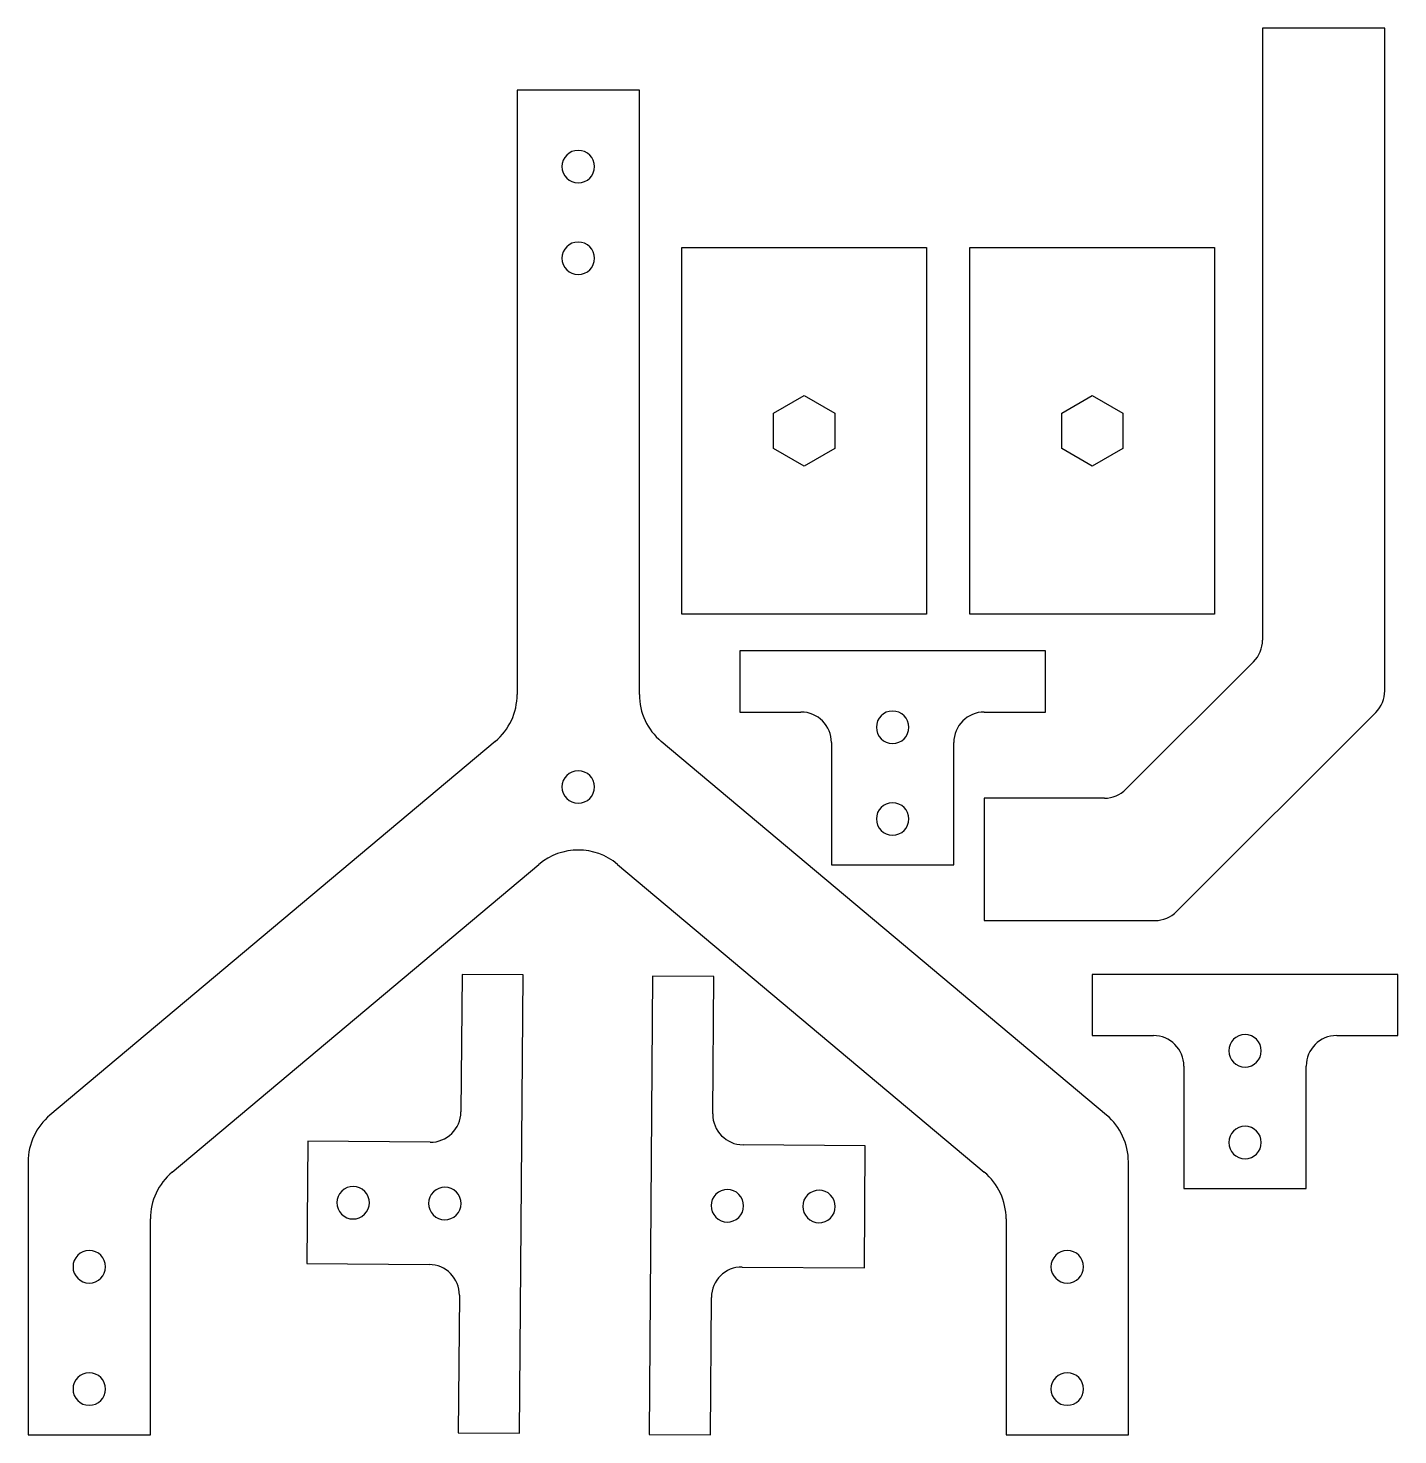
# Model space of a CAD drawing. Header units: inches. Extents: x 0.5 to 11.7, y 0.3 to 11.8.
import ezdxf

# ---------------------------------------------------------------- set-up
doc = ezdxf.new("R2010")
doc.units = ezdxf.units.IN
doc.layers.add('Page_1', color=7, linetype='CONTINUOUS')

msp = doc.modelspace()

# ---------------------------------------------------------------- linework, layer by layer
at = {"layer": 'Page_1', "color": 7}
for points in [[(10.560557, 11.766832), (10.560557, 6.760608)], [(11.560554, 11.766832), (10.560557, 11.766832)], [(11.560554, 6.346401), (11.560554, 11.766832)], [(4.463169, 11.258944), (4.463169, 6.314818)], [(5.463167, 11.258944), (4.463169, 11.258944)], [(5.463167, 6.314818), (5.463167, 11.258944)], [(6.561206, 8.61684), (6.811205, 8.761173)], [(6.811205, 8.761173), (7.061205, 8.61684)], [(8.917561, 8.61684), (9.16756, 8.761173)], [(9.16756, 8.761173), (9.41756, 8.61684)], [(6.561206, 8.32816), (6.561206, 8.61684)], [(7.061205, 8.61684), (7.061205, 8.32816)], [(8.917561, 8.32816), (8.917561, 8.61684)], [(9.41756, 8.61684), (9.41756, 8.32816)], [(6.811205, 8.183827), (6.561206, 8.32816)], [(7.061205, 8.32816), (6.811205, 8.183827)], [(9.16756, 8.183827), (8.917561, 8.32816)], [(9.41756, 8.32816), (9.16756, 8.183827)], [(6.284568, 6.672219), (6.284568, 6.172221)], [(8.784561, 6.672219), (6.284568, 6.672219)], [(8.784561, 6.172221), (8.784561, 6.672219)], [(10.487335, 6.583831), (9.443574, 5.540069)], [(6.284568, 6.172221), (6.784566, 6.172221)], [(8.284563, 6.172221), (8.784561, 6.172221)], [(9.857781, 4.540072), (11.487332, 6.169623)], [(4.284573, 5.931805), (0.64179, 2.875146)], [(9.28456, 2.875146), (5.641778, 5.931805)], [(7.034566, 5.922221), (7.034566, 4.922224)], [(8.034563, 4.922224), (8.034563, 5.922221)], [(9.266782, 5.466847), (8.284549, 5.466847)], [(8.284563, 5.466847), (8.284563, 4.46685)], [(1.641788, 2.408841), (4.64178, 4.92614)], [(5.28457, 4.926127), (8.284563, 2.408827)], [(7.034566, 4.922224), (8.034563, 4.922224)], [(8.284563, 4.46685), (9.681004, 4.46685)], [(4.01224, 4.025615), (4.002976, 2.900659)], [(4.512211, 4.021504), (4.012226, 4.025615)], [(4.48135, 0.271634), (4.512211, 4.0215)], [(6.063068, 2.883896), (6.071346, 4.008865), (5.571375, 4.012546), (5.543764, 0.262652), (6.043749, 0.258976), (6.052027, 1.383944)], [(9.16756, 4.025615), (9.16756, 3.525616)], [(11.667554, 4.025615), (9.16756, 4.025615)], [(11.667554, 3.525616), (11.667554, 4.025615)], [(9.16756, 3.525616), (9.667559, 3.525616)], [(11.167555, 3.525616), (11.667554, 3.525616)], [(9.917559, 3.275617), (9.917559, 2.275619)], [(10.917556, 2.275619), (10.917556, 3.275617)], [(2.750965, 2.660952), (2.742729, 1.660982)], [(3.750921, 2.652716), (2.750951, 2.660952)], [(7.303829, 1.624732), (7.31119, 2.624702), (6.311234, 2.632063)], [(0.463182, 2.492119), (0.463182, 0.258972)], [(9.463157, 0.258974), (9.463157, 2.492122)], [(9.917559, 2.275619), (10.917556, 2.275619)], [(1.463177, 0.258974), (1.463177, 2.025817)], [(8.463159, 2.025814), (8.463159, 0.258972)], [(2.742729, 1.660982), (3.742699, 1.652746)], [(6.303859, 1.632093), (7.303829, 1.624732)], [(3.990629, 1.400705), (3.981365, 0.275749)], [(0.463182, 0.258974), (1.46318, 0.258974)], [(3.981365, 0.275749), (4.48135, 0.271638)], [(8.463159, 0.258974), (9.463157, 0.258974)]]:
    msp.add_lwpolyline(points, dxfattribs=at)
for points in [[(5.096168, 10.633946)], [(7.811203, 6.97251), (5.811208, 6.97251), (5.811208, 9.972503), (7.811203, 9.972503)], [(10.167558, 6.97251), (8.167563, 6.97251), (8.167563, 9.972503), (10.167558, 9.972503)], [(5.096168, 9.883948)], [(7.667564, 6.047221)], [(5.096168, 5.558958)], [(7.667564, 5.297223)], [(10.550557, 3.400616)], [(10.550557, 2.650618)], [(6.27729, 2.226356)], [(7.02726, 2.220828)], [(3.02702, 2.06462)], [(3.776991, 2.058439)], [(1.096181, 1.633968)], [(9.096158, 1.633968)], [(1.096181, 0.633973)], [(9.096158, 0.633973)]]:
    msp.add_lwpolyline(points, close=True, dxfattribs=at)
for points in [[(4.963168, 10.766945), (4.88971, 10.766945), (4.830168, 10.707404), (4.830168, 10.633946)], [(5.096168, 10.633946), (5.096168, 10.707404), (5.036626, 10.766945), (4.963168, 10.766945)], [(4.830168, 10.633946), (4.830168, 10.560487), (4.88971, 10.500946), (4.963168, 10.500946)], [(4.963168, 10.500946), (5.036626, 10.500946), (5.096168, 10.560487), (5.096168, 10.633946)], [(4.963168, 10.016947), (4.88971, 10.016947), (4.830168, 9.957406), (4.830168, 9.883948)], [(5.096168, 9.883948), (5.096168, 9.957406), (5.036626, 10.016947), (4.963168, 10.016947)], [(4.830168, 9.883948), (4.830168, 9.810489), (4.88971, 9.750948), (4.963168, 9.750948)], [(4.963168, 9.750948), (5.036626, 9.750948), (5.096168, 9.810489), (5.096168, 9.883948)], [(10.487335, 6.583831), (10.534224, 6.63072), (10.560557, 6.694303), (10.560557, 6.760608)], [(11.487332, 6.169623), (11.534221, 6.216512), (11.560554, 6.280095), (11.560554, 6.346401)], [(4.284573, 5.931805), (4.397795, 6.026804), (4.463183, 6.167026), (4.463183, 6.314831)], [(5.463167, 6.314818), (5.463167, 6.167026), (5.528556, 6.026804), (5.641778, 5.931791)], [(7.034566, 5.922221), (7.034566, 6.06029), (6.922635, 6.172221), (6.784566, 6.172221)], [(7.534564, 6.180221), (7.461106, 6.180221), (7.401565, 6.120679), (7.401565, 6.047221)], [(7.667564, 6.047221), (7.667564, 6.120679), (7.608023, 6.180221), (7.534564, 6.180221)], [(8.284563, 6.172221), (8.146494, 6.172221), (8.034563, 6.06029), (8.034563, 5.922221)], [(7.401565, 6.047221), (7.401565, 5.973763), (7.461106, 5.914221), (7.534564, 5.914221)], [(7.534564, 5.914221), (7.608023, 5.914221), (7.667564, 5.973763), (7.667564, 6.047221)], [(4.963168, 5.691958), (4.88971, 5.691958), (4.830168, 5.632416), (4.830168, 5.558958)], [(5.096168, 5.558958), (5.096168, 5.632416), (5.036626, 5.691958), (4.963168, 5.691958)], [(4.830168, 5.558958), (4.830168, 5.4855), (4.88971, 5.425959), (4.963168, 5.425959)], [(4.963168, 5.425959), (5.036626, 5.425959), (5.096168, 5.4855), (5.096168, 5.558958)], [(9.266782, 5.466847), (9.333088, 5.466847), (9.396671, 5.493181), (9.44356, 5.540069)], [(7.534564, 5.430223), (7.461106, 5.430223), (7.401565, 5.370681), (7.401565, 5.297223)], [(7.667564, 5.297223), (7.667564, 5.370681), (7.608023, 5.430223), (7.534564, 5.430223)], [(7.401565, 5.297223), (7.401565, 5.223765), (7.461106, 5.164223), (7.534564, 5.164223)], [(7.534564, 5.164223), (7.608023, 5.164223), (7.667564, 5.223765), (7.667564, 5.297223)], [(5.28457, 4.926127), (5.098696, 5.082098), (4.827668, 5.082098), (4.64178, 4.926127)], [(9.681004, 4.46685), (9.747309, 4.46685), (9.810892, 4.493183), (9.857781, 4.540072)], [(9.917559, 3.275617), (9.917559, 3.413686), (9.805628, 3.525616), (9.667559, 3.525616)], [(10.417557, 3.533616), (10.344099, 3.533616), (10.284558, 3.474075), (10.284558, 3.400616)], [(10.550557, 3.400616), (10.550557, 3.474075), (10.491015, 3.533616), (10.417557, 3.533616)], [(11.167555, 3.525616), (11.029486, 3.525616), (10.917556, 3.413686), (10.917556, 3.275617)], [(10.284558, 3.400616), (10.284558, 3.327158), (10.344099, 3.267617), (10.417557, 3.267617)], [(10.417557, 3.267617), (10.491015, 3.267617), (10.550557, 3.327158), (10.550557, 3.400616)], [(3.750921, 2.652716), (3.88899, 2.651577), (4.001837, 2.762576), (4.002976, 2.900646)], [(6.063068, 2.883896), (6.062054, 2.745826), (6.173151, 2.633077), (6.31122, 2.632063)], [(0.641789, 2.875146), (0.528567, 2.780146), (0.463178, 2.639924), (0.463178, 2.492119)], [(9.463157, 2.492119), (9.463157, 2.63991), (9.397768, 2.780132), (9.284546, 2.875146)], [(10.417557, 2.783618), (10.344099, 2.783618), (10.284558, 2.724077), (10.284558, 2.650618)], [(10.550557, 2.650618), (10.550557, 2.724077), (10.491015, 2.783618), (10.417557, 2.783618)], [(10.284558, 2.650618), (10.284558, 2.57716), (10.344099, 2.517619), (10.417557, 2.517619)], [(10.417557, 2.517619), (10.491015, 2.517619), (10.550557, 2.57716), (10.550557, 2.650618)], [(1.641788, 2.408841), (1.528566, 2.313841), (1.463177, 2.17362), (1.463177, 2.025814)], [(3.216659, 2.251161), (3.165145, 2.303522), (3.080937, 2.304216), (3.028562, 2.252703)], [(8.463159, 2.025814), (8.463159, 2.173606), (8.397771, 2.313828), (8.284549, 2.408841)], [(3.028562, 2.252703), (2.976201, 2.201189), (2.975506, 2.116981), (3.02702, 2.06462)], [(3.215103, 2.063078), (3.267464, 2.114578), (3.268158, 2.198786), (3.216659, 2.251161)], [(3.778532, 2.246522), (3.726171, 2.195008), (3.725477, 2.1108), (3.776991, 2.058439)], [(3.966629, 2.24498), (3.915115, 2.297341), (3.830907, 2.298036), (3.778532, 2.246522)], [(3.965073, 2.056898), (4.017434, 2.108398), (4.018129, 2.192606), (3.966629, 2.24498)], [(6.089207, 2.227744), (6.036888, 2.176189), (6.036263, 2.091981), (6.087818, 2.039662)], [(6.27729, 2.226356), (6.225734, 2.278675), (6.141526, 2.2793), (6.089207, 2.227744)], [(6.275901, 2.038273), (6.32822, 2.089828), (6.328845, 2.174036), (6.27729, 2.226356)], [(6.839177, 2.222217), (6.786858, 2.170661), (6.786233, 2.086453), (6.837788, 2.034134)], [(7.02726, 2.220828), (6.975705, 2.273147), (6.891497, 2.273772), (6.839177, 2.222217)], [(7.025871, 2.032745), (7.078191, 2.0843), (7.078816, 2.168508), (7.02726, 2.220828)], [(3.02702, 2.06462), (3.078534, 2.012259), (3.162742, 2.011564), (3.215103, 2.063078)], [(3.776991, 2.058439), (3.828504, 2.006078), (3.912712, 2.005384), (3.965073, 2.056898)], [(6.087818, 2.039662), (6.139374, 1.987328), (6.223582, 1.986717), (6.275901, 2.038273)], [(6.837788, 2.034134), (6.889344, 1.981801), (6.973552, 1.981189), (7.025871, 2.032745)], [(0.963181, 1.766968), (0.889723, 1.766968), (0.830181, 1.707426), (0.830181, 1.633968)], [(1.096181, 1.633968), (1.096181, 1.707426), (1.036639, 1.766968), (0.963181, 1.766968)], [(8.963158, 1.766968), (8.8897, 1.766968), (8.830158, 1.707426), (8.830158, 1.633968)], [(9.096158, 1.633968), (9.096158, 1.707426), (9.036616, 1.766968), (8.963158, 1.766968)], [(0.830181, 1.633968), (0.830181, 1.56051), (0.889723, 1.500968), (0.963181, 1.500968)], [(0.963181, 1.500968), (1.036639, 1.500968), (1.096181, 1.56051), (1.096181, 1.633968)], [(3.990629, 1.400705), (3.991768, 1.538774), (3.880768, 1.651621), (3.742699, 1.65276)], [(6.303859, 1.632093), (6.16579, 1.633107), (6.05304, 1.52201), (6.052027, 1.383941)], [(8.830158, 1.633968), (8.830158, 1.56051), (8.8897, 1.500968), (8.963158, 1.500968)], [(8.963158, 1.500968), (9.036616, 1.500968), (9.096158, 1.56051), (9.096158, 1.633968)], [(0.963181, 0.766973), (0.889723, 0.766973), (0.830181, 0.707432), (0.830181, 0.633973)], [(1.096181, 0.633973), (1.096181, 0.707432), (1.036639, 0.766973), (0.963181, 0.766973)], [(8.963158, 0.766973), (8.8897, 0.766973), (8.830158, 0.707432), (8.830158, 0.633973)], [(9.096158, 0.633973), (9.096158, 0.707432), (9.036616, 0.766973), (8.963158, 0.766973)], [(0.830181, 0.633973), (0.830181, 0.560515), (0.889723, 0.500974), (0.963181, 0.500974)], [(0.963181, 0.500974), (1.036639, 0.500974), (1.096181, 0.560515), (1.096181, 0.633973)], [(8.830158, 0.633973), (8.830158, 0.560515), (8.8897, 0.500974), (8.963158, 0.500974)], [(8.963158, 0.500974), (9.036616, 0.500974), (9.096158, 0.560515), (9.096158, 0.633973)]]:
    msp.add_open_spline(points, degree=3, dxfattribs=at)

doc.saveas('drawing.dxf')
